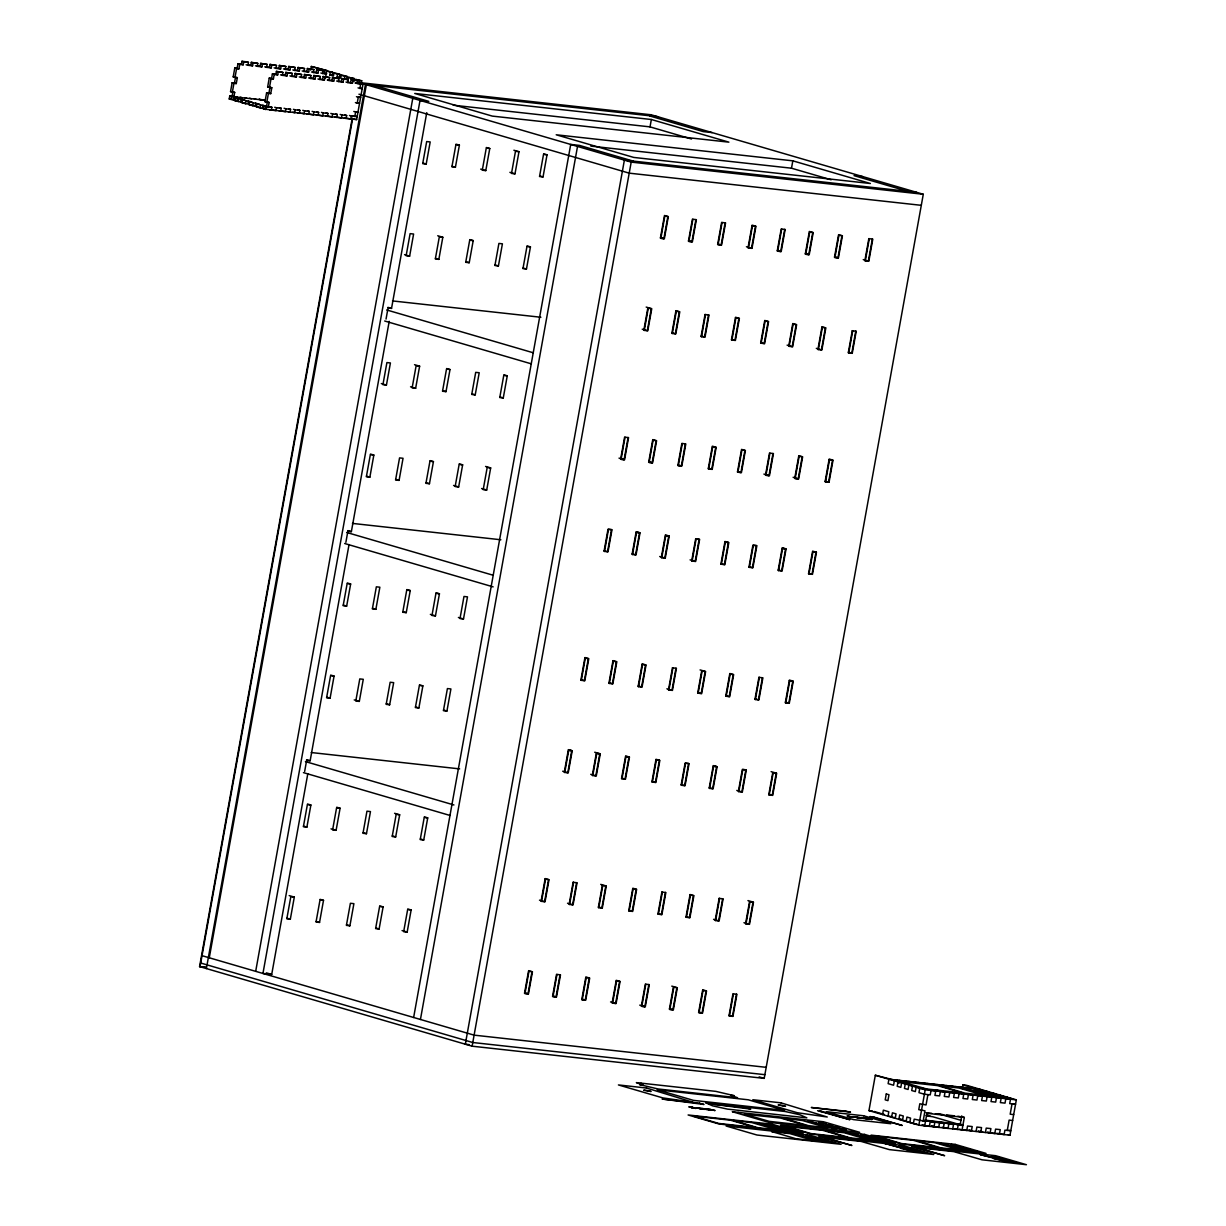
<?xml version="1.0" encoding="UTF-8"?>
<svg xmlns="http://www.w3.org/2000/svg" width="1226" height="1226" viewBox="0 0 1226 1226"><rect width="100%" height="100%" fill="white"/><g stroke="black" fill="none" stroke-linecap="round" stroke-linejoin="round"><path stroke-width="1.5" d="M237.124 68.288L237.921 63.859L239.729 64.396L238.932 68.809L234.779 68.028L233.201 76.87L237.338 77.652L236.281 83.552L232.128 82.755L230.549 91.598L232.879 91.858L232.082 96.272L237.522 97.865L237.001 100.808L229.216 98.969L229.752 96.026L234.135 96.502M231.024 99.49L231.561 96.547L229.752 96.026M233.369 99.75L234.687 92.394L232.358 92.134L233.951 83.291L232.128 82.755M237.338 77.652L235.009 77.391L236.603 68.549L234.779 68.028M234.472 83.016L235.53 77.115M235.193 97.605L244.786 99.98L242.441 99.735L241.92 102.677L244.25 102.938L234.656 100.563L235.193 97.605L237.522 97.865M241.951 61.3L243.775 61.836L243.238 64.779L241.43 64.242L241.951 61.3L246.625 61.821L248.434 62.342L247.913 65.284L252.587 65.806L253.108 62.863L251.299 62.327L250.763 65.269L252.587 65.806M238.288 101.62L238.825 98.662M240.618 101.881L241.154 98.923M246.074 100.793L248.403 101.053L247.882 103.995L245.537 103.735L246.074 100.793L242.441 99.735M258.763 107.168L249.169 104.792L249.706 101.85L252.035 102.11L248.403 101.053M261.935 66.832L260.111 66.311L260.648 63.354L262.456 63.89L261.935 66.832L257.261 66.327L257.782 63.369L251.299 62.327M252.801 105.85L253.322 102.907L249.706 101.85M255.131 106.11L255.667 103.168L253.322 102.907M255.667 103.168L259.299 104.225L256.954 103.965L256.433 106.923L266.011 109.298L267.345 101.927L265 101.666L266.594 92.824L270.747 93.62L271.804 87.72L267.651 86.939L269.245 78.096L273.398 78.878L274.195 74.464L272.387 73.928L271.59 78.357M271.283 67.859L269.459 67.338L269.996 64.396L271.804 64.917L271.283 67.859L266.609 67.353L267.13 64.411L260.648 63.354M260.05 107.98L260.586 105.022L256.954 103.965M262.395 108.24L262.916 105.283L260.586 105.022M362.988 84.242L355.341 83.062L362.988 84.242L356.628 119.596L263.682 109.037L264.218 106.095L266.548 106.34M265.49 109.558L266.027 106.616L264.218 106.095M262.916 105.283L268.356 106.877L269.153 102.463L266.824 102.202L268.417 93.36L266.594 92.824M271.804 87.72L269.475 87.46L271.069 78.617L269.245 78.096M268.938 93.084L269.996 87.184M280.631 68.901L278.808 68.365L279.344 65.422L281.152 65.943L280.631 68.901L275.957 68.38L276.478 65.438L269.996 64.396M276.417 71.369L278.225 71.905L277.704 74.847L275.881 74.311L276.417 71.369L282.899 72.411L282.378 75.353L287.053 75.874L287.574 72.932L285.765 72.395L285.229 75.338L287.053 75.874M270.057 106.739L271.865 107.26L271.344 110.202L269.521 109.681L276.003 110.723L276.54 107.781L274.731 107.244M289.98 69.928L288.156 69.392L288.692 66.449L290.501 66.97L289.98 69.928L285.306 69.407L285.827 66.465L279.344 65.422M279.405 107.765L281.214 108.286L280.677 111.244L278.869 110.708M284.08 108.271L285.888 108.808L285.351 111.75L280.432 110.876M296.401 76.901L294.577 76.38L295.114 73.422L296.922 73.958L296.401 76.901L291.727 76.395L292.248 73.437L285.765 72.395M299.313 70.955L297.504 70.418L298.041 67.476L299.849 68.012L299.313 70.955L294.638 70.434L295.175 67.491L288.692 66.449M288.754 108.792L290.562 109.329L290.026 112.271L288.217 111.735M293.428 109.313L295.236 109.834L294.7 112.777L292.891 112.256M305.749 77.928L303.925 77.407L304.462 74.464L306.27 74.985L305.749 77.928L301.075 77.422L301.596 74.48L295.114 73.422M308.661 71.982L306.852 71.46L307.389 68.503L309.197 69.039L308.661 71.982L303.987 71.476L304.523 68.518L298.041 67.476M298.102 109.819L299.91 110.355L299.374 113.298L297.566 112.761L300.676 113.114M310.653 70.112L311.312 66.465L327.25 70.694L311.312 66.465M302.776 110.34L304.584 110.861L304.048 113.819L302.24 113.282M315.082 78.97L313.274 78.433L313.81 75.491L315.618 76.012L315.082 78.97L310.408 78.449L310.944 75.506L304.462 74.464M318.009 73.008L316.201 72.487L316.737 69.53L318.545 70.066L318.009 73.008L313.335 72.503L313.871 69.545L307.389 68.503M307.435 110.846L309.259 111.382L308.722 114.324L306.914 113.803L313.396 114.846L313.933 111.888L312.109 111.367M324.43 79.996L322.622 79.46L323.158 76.518L324.967 77.039L324.43 79.996L319.756 79.475L320.293 76.533L313.81 75.491M324.905 70.434L324.384 73.376L326.193 73.912L322.683 73.529L323.22 70.587L316.737 69.53M316.783 111.873L318.607 112.409L318.07 115.351L316.262 114.83L322.744 115.872L323.281 112.93L321.457 112.394M325.396 78.341L326.729 70.97L332.69 72.288L332.154 75.23L329.825 74.97L330.346 72.028L326.729 70.97M333.779 81.023L331.97 80.487L332.507 77.544L334.315 78.081L333.779 81.023L329.104 80.502L329.641 77.56L323.158 76.518M333.978 73.085L337.61 74.142L337.073 77.1L339.418 77.345L339.939 74.403L336.322 73.345L333.978 73.085L333.441 76.027L329.825 74.97M326.131 112.915L327.955 113.436L327.419 116.393L325.61 115.857L332.093 116.899L332.629 113.957L330.805 113.42M343.127 82.05L341.318 81.529L341.839 78.571L343.663 79.108L343.127 82.05L338.453 81.544L338.989 78.587L332.507 77.544M346.667 79.475L347.203 76.518L343.571 75.46L341.226 75.2L340.705 78.157L337.073 77.1M335.48 113.941L337.303 114.462L336.767 117.42L334.959 116.884M344.337 79.215L344.858 76.273L341.226 75.2M340.154 114.447L341.977 114.983L341.441 117.926L336.506 117.052M352.475 83.077L350.667 82.556L351.188 79.598L353.011 80.134L352.475 83.077L347.801 82.571L348.49 77.33L354.452 78.648L353.931 81.59M344.828 114.968L346.651 115.505L346.115 118.447L344.307 117.911L350.789 118.953L351.31 116.01L349.502 115.489M357.149 83.598L357.685 80.655L351.188 79.598M650.745 114.662L923.285 194.275L764.212 1078.374L472.117 1046.192L199.577 966.578L352.214 118.294M352.674 118.37L200.037 966.716L205.723 967.345M361.18 83.705L361.716 80.763L355.739 79.445L359.371 80.502L358.835 83.445L360.659 83.981L359.862 88.41L362.191 88.655L360.383 88.134M353.808 111.443L355.617 111.98L354.82 116.393L353.011 115.872M357.731 102.861L359.54 103.398L357.21 103.137L358.268 97.237L356.459 96.716M206.382 968.571L365.455 84.471L657.55 116.639M209.278 957.782L366.359 84.732L375.125 85.697L428.793 101.375L420.028 100.409L262.946 973.459L271.712 974.425L307.818 773.698M255.682 971.344L412.779 98.295M304.661 771.43L306.638 760.381L310.147 760.764L349.042 544.574M345.885 542.306L347.862 531.256L351.372 531.64L389.209 321.335M386.052 319.066L388.029 308.017L391.538 308.4L426.755 112.669M294.301 897.11L290.807 896.712L286.823 918.826L290.332 919.209L294.301 897.11L289.198 895.608M310.883 805.007L307.374 804.624L303.389 826.722L306.898 827.121L310.883 805.007L307.481 804.011M334.07 676.078L330.576 675.695L326.591 697.793L330.101 698.176L334.07 676.078L330.668 675.082M350.651 583.99L347.142 583.607L343.157 605.705L346.667 606.088L350.651 583.99L347.249 582.994M373.838 455.061L370.344 454.677L366.359 476.776L369.869 477.159L373.838 455.061L370.436 454.064M386.435 385.071L390.42 362.957L386.91 362.574L382.926 384.673L386.435 385.071L381.332 383.569M409.637 256.142L413.606 234.028L410.112 233.645L406.128 255.744L409.637 256.142L404.534 254.64M426.204 164.039L430.188 141.94L426.679 141.557L422.694 163.656L426.204 164.039L422.801 163.043M323.511 900.328L320.017 899.93L316.032 922.044L319.542 922.427L323.511 900.328L320.109 899.332M340.092 808.225L336.583 807.842L332.598 829.941L336.108 830.324L340.092 808.225L336.69 807.229M359.31 701.395L363.279 679.296L359.785 678.913L355.801 701.011L359.31 701.395L354.207 699.908M375.876 609.307L379.861 587.208L376.351 586.825L372.367 608.924L375.876 609.307L372.474 608.311M399.078 480.377L403.048 458.279L399.553 457.896L395.569 479.994L399.078 480.377L395.676 479.381M419.629 366.176L416.12 365.792L412.135 387.891L415.645 388.29L419.629 366.176L414.526 364.689M442.816 237.246L439.322 236.863L435.337 258.962L438.847 259.36L442.816 237.246L437.713 235.76M459.398 145.158L455.888 144.775L451.904 166.874L455.413 167.257L459.398 145.158L455.995 144.162M349.916 925.768L353.9 903.669L350.391 903.286L346.406 925.385L349.916 925.768L346.514 924.772M366.482 833.68L370.467 811.581L366.957 811.183L362.988 833.297L366.482 833.68L363.08 832.684M389.684 704.751L393.669 682.637L390.159 682.254L386.175 704.368L389.684 704.751L386.282 703.755M410.235 590.549L406.725 590.166L402.756 612.264L406.25 612.648L410.235 590.549L406.833 589.553M433.437 461.62L429.928 461.237L425.943 483.335L429.452 483.718L433.437 461.62L430.035 460.624M450.003 369.532L446.494 369.133L442.525 391.247L446.019 391.63L450.003 369.532L446.601 368.536M473.205 240.602L469.696 240.204L465.711 262.318L469.221 262.701L473.205 240.602L469.803 239.606M489.772 148.499L486.262 148.116L482.293 170.215L485.787 170.598L489.772 148.499L486.37 147.503M383.11 906.888L379.6 906.504L375.616 928.603L379.125 928.986L383.11 906.888L379.708 905.891M399.676 814.784L396.167 814.401L392.197 836.515L395.691 836.898L399.676 814.784L394.573 813.298M422.878 685.855L419.369 685.472L415.384 707.571L418.894 707.969L422.878 685.855L419.476 684.874M439.444 593.767L435.935 593.384L431.966 615.483L435.46 615.866L439.444 593.767L436.042 592.771M462.646 464.838L459.137 464.455L455.152 486.553L458.662 486.937L462.646 464.838L459.244 463.842M475.228 394.849L479.213 372.75L475.703 372.352L471.734 394.465L475.228 394.849L471.826 393.853M498.43 265.919L502.415 243.821L498.905 243.422L494.921 265.536L498.43 265.919L495.028 264.923M518.981 151.718L515.472 151.334L511.503 173.433L514.997 173.816L518.981 151.718L513.878 150.231M411.139 909.968L407.645 909.585L403.66 931.683L407.17 932.082L411.139 909.968L407.737 908.987M427.721 817.88L424.211 817.497L420.227 839.595L423.736 839.979L427.721 817.88L424.319 816.884M446.938 711.049L450.907 688.951L447.413 688.568L443.429 710.666L446.938 711.049L443.536 710.053M463.505 618.961L467.489 596.863L463.98 596.464L459.995 618.578L463.505 618.961L458.401 617.475M490.676 467.918L487.182 467.535L483.197 489.649L486.707 490.032L490.676 467.918L485.573 466.432M507.257 375.83L503.748 375.447L499.764 397.546L503.273 397.929L507.257 375.83L503.855 374.834M530.444 246.901L526.95 246.518L522.966 268.617L526.475 269L530.444 246.901L527.042 245.905M547.026 154.813L543.516 154.43L539.532 176.529L543.041 176.912L547.026 154.813L543.624 153.817M413.637 1017.488L570.718 144.438L579.484 145.404L633.152 161.081M420.441 1019.465L577.523 146.43M472.117 1046.192L631.191 162.108L360.352 82.985M691.495 138.998L650.025 126.876L651.343 119.504L414.74 93.452L492.285 116.102L728.888 142.155L651.343 119.504M528.942 971.39L524.973 993.504L528.467 993.888L532.452 971.789L528.483 971.268L524.513 993.367L528.023 993.75L531.992 971.651L528.59 970.655M541.54 901.401L545.509 879.303M564.742 772.472L568.711 750.373L572.22 750.756L568.236 772.855L564.282 772.349L568.251 750.235L571.76 750.619L567.791 772.732L562.688 771.231M581.308 680.384L585.277 658.285M604.51 551.455L608.479 529.341L611.989 529.739L608.004 551.838L604.05 551.317L608.019 529.218L611.529 529.601L607.56 551.7L604.157 550.704M625.045 437.253L621.076 459.352L624.586 459.75L628.555 437.636L624.601 437.13L620.617 459.229L624.126 459.612L628.095 437.513M644.278 330.422L648.247 308.324M664.814 216.236L660.845 238.334L664.354 238.718L668.323 216.619L664.369 216.098L660.385 238.196L663.894 238.595L667.864 216.481L664.477 215.485M556.987 974.486L553.003 996.585L556.512 996.968L560.497 974.869L556.527 974.348L552.558 996.447L556.052 996.845L560.037 974.731M569.584 904.497L573.553 882.398M592.771 775.568L596.755 753.454L600.265 753.852L596.28 775.951L592.327 775.43L596.296 753.331L599.805 753.714L595.821 775.813L590.733 774.326M609.353 683.464L613.322 661.366M632.539 554.535L636.524 532.436L640.033 532.82L636.049 554.918L632.095 554.413L636.064 532.299L639.574 532.697L635.589 554.796L632.202 553.8M653.09 440.349L649.121 462.447L652.615 462.83L656.6 440.732L652.646 440.211L648.661 462.309L652.171 462.692L656.14 440.594L652.738 439.598M672.308 333.518L676.292 311.419M692.859 219.316L688.889 241.415L692.384 241.813L696.368 219.699L692.414 219.193L688.43 241.292L691.939 241.675L695.908 219.577M576.603 882.643L572.634 904.742L567.531 903.255M586.197 977.704L582.212 999.803L585.721 1000.186L589.706 978.087L585.737 977.566L581.768 999.665L585.262 1000.064L589.246 977.95L585.844 976.969M598.794 907.715L602.763 885.601M621.98 778.786L625.965 756.672L629.474 757.07L625.49 779.169L621.536 778.648L625.505 756.549L629.015 756.932L625.03 779.031L621.643 778.035M638.562 686.683L642.531 664.584M661.749 557.753L665.733 535.655L669.243 536.038L665.258 558.136L661.304 557.631L665.274 535.517L668.783 535.915L664.798 558.014L659.711 556.512M682.3 443.567L678.33 465.665L681.825 466.049L685.809 443.95L681.855 443.429L677.871 465.528L681.38 465.911L685.349 443.812M701.517 336.736L705.502 314.638M722.068 222.534L718.099 244.633L721.593 245.031L725.577 222.917L721.624 222.412L717.639 244.51L721.149 244.894L725.118 222.795M708.551 314.883L704.582 336.981L701.18 335.985M616.571 981.045L612.602 1003.144L616.096 1003.542L620.08 981.428L616.126 980.907L612.142 1003.021L615.651 1003.404L619.62 981.306L616.218 980.31M629.168 911.056L633.137 888.957M652.37 782.127L656.339 760.028L659.849 760.411L655.864 782.51L651.91 781.989L655.895 759.89L659.389 760.273L655.42 782.387L652.017 781.391M668.936 690.039L672.905 667.925M692.138 561.11L696.107 538.996L699.617 539.379L695.632 561.493L691.679 560.972L695.663 538.873L699.157 539.256L695.188 561.355L690.085 559.868M712.674 446.908L708.705 469.006L712.214 469.389L716.183 447.291L712.229 446.77L708.245 468.884L711.754 469.267L715.739 447.153L712.337 446.172M731.907 340.077L735.876 317.978M752.442 225.891L748.473 247.989L751.982 248.372L755.952 226.274L751.998 225.753L748.013 247.851L751.523 248.234L755.507 226.136L752.105 225.14M675.97 668.185L671.986 690.284L666.883 688.797M831.167 179.793L791.506 168.207L792.824 160.836L556.221 134.783L633.765 157.434L870.368 183.502L792.824 160.836M645.78 984.263L641.811 1006.362L645.305 1006.761L649.29 984.647L645.336 984.126L641.351 1006.24L644.861 1006.623L648.83 984.524M658.377 914.274L662.346 892.176M681.579 785.345L685.549 763.246L689.058 763.629L685.073 785.728L681.12 785.207L685.104 763.108L688.598 763.491L684.629 785.59L681.227 784.609M698.146 693.257L702.115 671.143M721.348 564.312L725.317 542.214L728.826 542.597L724.842 564.711L720.888 564.19L724.872 542.091L728.367 542.474L724.397 564.573L720.995 563.577M741.883 450.126L737.914 472.225L741.423 472.608L745.393 450.509L741.439 449.988L737.454 472.087L740.964 472.485L744.948 450.371L741.546 449.39M761.116 343.295L765.085 321.197M781.652 229.093L777.682 251.207L781.192 251.591L785.161 229.492L781.207 228.971L777.223 251.069L780.732 251.453L784.717 229.354M665.411 892.421L661.427 914.535L658.025 913.539M673.825 987.359L669.84 1009.458L673.35 1009.841L677.334 987.742L673.365 987.221L669.396 1009.32L672.905 1009.703L676.875 987.604L671.771 986.118M686.422 917.37L690.391 895.256M709.609 788.425L713.593 766.327L717.103 766.71L713.118 788.824L709.164 788.303L713.134 766.204L716.643 766.587L712.674 788.686L709.272 787.69M726.19 696.337L730.16 674.239M749.377 567.408L753.362 545.309L756.871 545.693L752.887 567.791L748.933 567.27L752.902 545.172L756.411 545.555L752.442 567.669L749.04 566.673M769.928 453.206L765.959 475.32L769.453 475.703L773.437 453.605L769.484 453.084L765.499 475.182L769.009 475.565L772.978 453.467M789.146 346.391L793.13 324.277M809.696 232.189L805.727 254.288L809.221 254.671L813.206 232.572L809.252 232.051L805.267 254.165L808.777 254.548L812.746 232.45L809.344 231.453M703.034 990.577L699.05 1012.676L702.559 1013.059L706.544 990.96L702.575 990.439L698.605 1012.538L702.115 1012.921L706.084 990.823L702.682 989.826M715.632 920.573L719.601 898.474M738.818 791.644L742.803 769.545L746.312 769.928L742.328 792.042L738.374 791.521L742.343 769.407L745.852 769.805L741.883 791.904L736.78 790.418M755.4 699.556L759.369 677.457M778.587 570.626L782.571 548.528L786.081 548.911L782.096 571.01L778.142 570.488L782.111 548.39L785.621 548.773L781.652 570.872L778.249 569.891M799.137 456.424L795.168 478.538L798.662 478.922L802.647 456.823L798.693 456.302L794.709 478.401L798.218 478.784L802.187 456.685L798.785 455.689M818.355 349.594L822.34 327.495M838.906 235.407L834.937 257.506L838.431 257.889L842.415 235.79L838.461 235.269L834.477 257.368L837.986 257.766L841.955 235.653L838.553 234.672M722.65 898.735L718.681 920.833L713.578 919.347M762.419 677.702L758.45 699.816L755.047 698.82M733.409 993.918L729.439 1016.017L732.933 1016.4L736.918 994.301L732.964 993.78L728.98 1015.879L732.489 1016.277L736.458 994.163M746.006 923.929L749.975 901.83M769.208 795L773.177 772.886L776.686 773.284L772.702 795.383L768.748 794.862L772.732 772.763L776.227 773.146L772.257 795.245L768.855 794.249M785.774 702.896L789.743 680.798M808.976 573.967L812.945 551.869L816.455 552.252L812.47 574.35L808.516 573.845L812.501 551.731L815.995 552.129L812.026 574.228L808.624 573.232M829.512 459.781L825.542 481.879L829.052 482.262L833.021 460.164L829.067 459.643L825.083 481.741L828.592 482.125L832.577 460.026L829.174 459.03M848.744 352.95L852.714 330.851M869.28 238.748L865.311 260.847L868.82 261.245L872.789 239.131L868.836 238.626L864.851 260.724L868.36 261.107L872.345 239.009M855.763 331.097L851.794 353.195L848.392 352.214M962.272 1088.627L962.946 1084.903L966.456 1085.286L1016.339 1099.86L1009.979 1135.215L918.841 1125.177L868.958 1110.618L875.318 1075.248L892.421 1079.6M882.567 1114.587L883.348 1110.158L888.804 1111.752L888.007 1116.181L891.501 1116.564M898.903 1083.324L899.44 1080.382L902.152 1081.179L894.765 1079.861M895.256 1118.296L896.053 1113.867L892.421 1112.81L891.624 1117.238L895.133 1117.622M918.841 1125.177L925.201 1089.822L875.318 1075.248M923.132 1121.146L924.986 1110.833L918.764 1109.653L919.822 1103.768L926.059 1104.948L927.913 1094.634M934.825 1122.434L934.028 1126.863L931.3 1126.066L938.702 1127.368L939.499 1122.955L932.097 1121.637L934.825 1122.434L930.151 1121.928L929.354 1126.342L921.952 1125.039L924.68 1125.82L925.477 1121.407L914.198 1119.169L913.401 1123.598L916.895 1123.981M943.376 1127.889L944.173 1123.46L941.445 1122.664L950.794 1123.706M946.12 1123.185L948.847 1123.981L948.05 1128.395L942.212 1127.261M952.725 1128.916L953.522 1124.503L948.847 1123.981M955.468 1124.211L958.196 1125.008L957.399 1129.437L954.671 1128.64M952.357 1123.874L960.142 1124.732L961.736 1115.89M964.326 1117.422L926.933 1113.3L925.599 1120.671L962.992 1124.794L964.326 1117.422L957.858 1116.212M976.095 1131.491L976.877 1127.062L981.551 1127.583L980.754 1132.012L978.042 1131.215L982.716 1131.721M985.428 1132.517L986.225 1128.104L990.899 1128.61L990.102 1133.039L987.39 1132.242L994.776 1133.544L995.573 1129.131L1000.247 1129.636L999.451 1134.065L996.738 1133.268M1007.266 1130.418L1009.121 1120.104L1012.63 1120.487M1012.032 1103.89L1010.178 1114.204L1013.687 1114.587M770.204 1127.046L785.789 1130.74L770.326 1127.154M822.907 1124.794L807.352 1121.116L822.922 1124.732M849.342 1133.36L864.928 1137.008M864.912 1137.054L849.465 1133.452M916.404 1151.996L900.849 1148.318L901.984 1148.287M988.708 1093.163L982.838 1092.167L988.754 1093.224M939.913 1143.322L955.498 1147.015L940.02 1143.429M980.294 1154.631L995.88 1158.279M995.864 1158.325L994.746 1158.294M1010.454 1161.712L1019.266 1163.213L1010.393 1161.65M781.698 1127.828L775.843 1126.786L781.713 1127.767M832.056 1125.744L826.247 1124.702L832.102 1125.683M813.834 1137.743L819.719 1138.801L813.849 1137.82M818.815 1139.276L826.171 1140.609M826.155 1140.67L818.799 1139.352M874.061 1138.019L868.238 1136.962L874.107 1137.943M918.734 1150.892L911.454 1149.574L918.795 1150.8M964.632 1147.996L958.809 1146.938L964.663 1147.919M971.069 1149.804L963.774 1148.394L971.13 1149.727M1005.044 1159.275L999.19 1158.233L1005.059 1159.214M771.384 1125.315L775.751 1126.112M775.69 1126.188L771.399 1125.407M902.014 1146.555L906.366 1147.337M906.32 1147.413L902.029 1146.647M998.945 1157.635L994.761 1156.762L999.098 1157.559M983.313 1095.109L958.839 1087.983L940.557 1085.991L965.107 1093.148L983.405 1095.155M768.288 1124.334L771.154 1124.855L768.334 1124.426M818.692 1122.25L821.558 1122.755L818.738 1122.326M860.683 1134.51L863.548 1135.031L860.698 1134.586M898.919 1145.574L901.784 1146.095M901.646 1146.157L898.903 1145.636M951.253 1144.486L954.119 1145.007M954.104 1145.069L951.299 1144.578M991.635 1155.781L994.501 1156.302M994.455 1156.363L991.696 1155.873M693.839 1116.135L730.42 1120.181L755.323 1127.399M733.562 1120.503L751.89 1122.587L776.349 1129.728M783.966 1118.418L802.279 1120.487L826.753 1127.629M755.247 1127.46L718.804 1123.445L693.824 1116.212M805.651 1125.376L769.208 1121.346L744.412 1114.189L780.717 1118.066L805.727 1125.315M776.319 1129.774L757.883 1127.69L733.577 1120.595M826.707 1127.69L808.394 1125.621L783.95 1118.495M825.956 1130.678L844.285 1132.763L868.759 1139.904L850.4 1137.881L825.987 1130.77M824.47 1137.376L861.05 1141.406L889.294 1149.605L933.691 1154.494L902.857 1145.482L818.738 1136.211L851.917 1145.482L824.454 1137.437M847.641 1137.651L811.091 1133.59L786.356 1126.433L822.723 1130.341L847.718 1137.575M690.376 1107.093L691.633 1107.262M689.104 1106.817L693.18 1107.476L691.433 1107.369M698.544 1108.059L701.073 1108.442M706.482 1108.932L708.705 1109.239L707.141 1109.147M855.579 1117.024L861.878 1117.959M863.518 1117.897L866.583 1118.909L861.633 1117.683L863.38 1117.974M701.241 1108.365L704.26 1108.84M701.916 1108.58L703.448 1108.656M709.18 1109.239L715.095 1110.557L711.478 1109.729M709.854 1109.453L711.049 1109.622M858.951 1117.53L860.146 1117.698M866.215 1118.204L872.13 1119.507L868.514 1118.694M866.889 1118.403L868.422 1118.495M699.142 1108.273L704.383 1109.377L702.146 1108.718M856.177 1117.223L857.296 1117.376M691.893 1107.814L696.031 1108.411L692 1107.43M692.016 1107.66L694.468 1108.059M694.33 1108.151L689.043 1106.971M978.425 1092.274L979.574 1092.289L964.004 1088.581L992.83 1096.151L977.26 1092.504L978.394 1092.473M809.39 1137.881L810.539 1137.897L794.969 1134.188L823.795 1141.758L808.24 1138.065L809.359 1138.096M902.014 1148.088C853.357 1134.617 913.018 1151.505 916.42 1151.934M994.7 1158.509L993.581 1158.478L1009.151 1162.187L980.31 1154.647M243.775 61.836L248.434 62.342M253.108 62.863L257.782 63.369M262.456 63.89L267.13 64.411M271.804 64.917L276.478 65.438M281.152 65.943L285.827 66.465M290.501 66.97L295.175 67.491M299.849 68.012L304.523 68.518M309.197 69.039L313.871 69.545M318.545 70.066L323.22 70.587M330.346 72.028L332.69 72.288M337.61 74.142L339.939 74.403M237.921 63.859L241.43 64.242M247.652 64.932L250.763 65.269M257 65.959L260.111 66.311M266.349 66.986L269.459 67.338M275.697 68.028L278.808 68.365M285.045 69.054L288.156 69.392M294.393 70.081L297.504 70.418M303.741 71.108L306.852 71.46M313.09 72.135L316.201 72.487M324.384 73.376L326.714 73.637M239.729 64.396L243.238 64.779M344.858 76.273L347.203 76.518M354.452 78.648L348.49 77.33M341.839 78.571L348.337 79.613L343.663 79.108M359.371 80.502L361.716 80.763M278.225 71.905L282.899 72.411M287.574 72.932L292.248 73.437M296.922 73.958L301.596 74.48M306.27 74.985L310.944 75.506M315.618 76.012L320.293 76.533M324.967 77.039L329.641 77.56M334.315 78.081L338.989 78.587M353.011 80.134L357.685 80.655M236.603 68.549L238.932 68.809M360.551 82.694L651.205 114.784M272.387 73.928L275.881 74.311M282.118 75.001L285.229 75.338M291.466 76.027L294.577 76.38M300.814 77.054L303.925 77.407M310.163 78.096L313.274 78.433M319.511 79.123L322.622 79.46M331.97 80.487L327.296 79.981L329.104 80.502M338.207 81.177L341.318 81.529M347.54 82.203L350.667 82.556M274.195 74.464L277.704 74.847M658.454 116.914L649.688 115.949L703.356 131.626L712.122 132.592M271.069 78.617L273.398 78.878M453.176 105.191L650.025 126.876M233.951 83.291L236.281 83.552M358.268 97.237L360.613 97.498L358.789 96.977M268.417 93.36L270.747 93.62M231.561 96.547L265.444 100.287L258.962 99.245L260.77 99.766M355.617 111.98L357.961 112.24L356.138 111.704M229.216 98.969L235.055 99.612M234.656 100.563L237.001 100.808M249.169 104.792L251.514 105.053M266.027 106.616L271.865 107.26M276.54 107.781L281.214 108.286M285.888 108.808L290.562 109.329M295.236 109.834L299.91 110.355M304.584 110.861L309.259 111.382M313.933 111.888L318.607 112.409M323.281 112.93L327.955 113.436M332.629 113.957L337.303 114.462M341.977 114.983L346.651 115.505M351.31 116.01L357.164 116.654L355.341 116.133M263.682 109.037L266.011 109.298M352.475 118.815L356.628 119.596M590.871 146.109L791.506 168.207M862.813 176.605L854.047 175.64L907.715 191.317M916.481 192.283L624.386 160.116L465.313 1044.215L469.098 1044.629M631.191 162.108L923.285 194.275M921.293 205.324L629.199 173.157L358.957 94.203M392.504 300.922L540.896 317.258M352.46 523.41L500.867 539.762M311.235 752.534L459.643 768.886M199.577 966.578L205.263 967.207M980.064 1089.255L888.927 1079.217L888.13 1083.646L893.57 1085.225L894.367 1080.811L901.493 1082.252L897.999 1081.868L897.202 1086.297L900.819 1087.355L901.616 1082.926L908.757 1084.382L905.248 1083.999L904.451 1088.412L908.083 1089.47L908.88 1085.056L916.006 1086.497L912.496 1086.113L911.715 1090.527L915.332 1091.584L916.128 1087.171L923.27 1088.611M985.505 1090.849L981.995 1090.466L989.121 1091.906M766.204 1067.325L474.094 1035.142L202.014 955.667M992.753 1092.964L989.244 1092.581L996.386 1094.021M1000.002 1095.094L996.508 1094.695L1003.634 1096.151M1007.266 1097.209L1003.757 1096.826L1010.898 1098.266M925.201 1089.822L1016.339 1099.86M764.871 1074.681L472.776 1042.514L200.696 963.023M926.074 1112.718L931.683 1113.331M935.423 1113.744L942.901 1114.572M946.641 1114.986L954.119 1115.798M926.151 1115.369L929.952 1115.798M926.473 1115.905L932.756 1116.733L960.142 1124.732M868.958 1110.618L872.468 1111.001M924.756 1120.074L962.992 1124.794M924.312 1120.779L927.423 1121.131M939.499 1122.955L944.173 1123.46M958.196 1125.008L962.87 1125.529L962.073 1129.943L959.345 1129.146M817.573 1110.695L849.833 1119.706L820.409 1111.017M869.97 1116.472L902.229 1125.468L872.958 1116.794M819.382 1111.231L821.727 1111.492M871.778 1116.993L874.107 1117.254M906.014 1120.794L902.52 1120.411L903.301 1115.997L899.685 1114.94L898.888 1119.353L902.397 1119.736L898.765 1118.679M909.646 1121.867L906.137 1121.468L906.933 1117.055L910.566 1118.112L909.769 1122.541L913.278 1122.924M852.99 1117.208L847.059 1115.859L853.327 1117.438L852.239 1116.993M864.192 1118.633L860.575 1117.805M971.804 1130.525L968.693 1130.173L971.421 1130.97L972.203 1126.556L967.544 1126.035L966.747 1130.464L964.019 1129.667M998.286 1133.437L1004.125 1134.571L1004.922 1130.157L1010.76 1130.801L1008.952 1130.265M707.157 1109.683L703.54 1108.856M926.764 1089.01L900.865 1081.639L937.369 1085.577L962.364 1092.841L919.761 1088.228L918.964 1092.657L924.404 1094.236L930.243 1094.879L931.04 1090.466L928.327 1089.669L935.714 1090.971L934.917 1095.4L939.591 1095.906L940.388 1091.492L937.675 1090.696L945.062 1092.014L944.265 1096.427L948.939 1096.948L949.736 1092.519L947.008 1091.722L954.41 1093.04L953.613 1097.454L958.288 1097.975L959.084 1093.546L956.357 1092.764L963.759 1094.067L962.962 1098.481L967.636 1099.002L968.433 1094.588L965.705 1093.791L973.107 1095.094L972.31 1099.523L976.984 1100.028L977.781 1095.615L975.053 1094.818L982.455 1096.121L981.658 1100.55L986.332 1101.055L987.129 1096.642L984.401 1095.845L991.803 1097.163L991.006 1101.576L995.681 1102.097L996.477 1097.668L993.75 1096.872L1001.152 1098.189L1000.355 1102.603L1005.029 1103.124L1005.826 1098.695L1003.098 1097.898L1010.5 1099.216L1009.703 1103.63L1015.542 1104.274L1013.718 1103.752M935.637 1089.868L942.135 1091.554M708.138 1109.285L712.321 1110.25L710.115 1109.607M857.802 1117.33L861.418 1118.327L859.211 1117.698M865.28 1118.265L869.357 1119.2L867.15 1118.572M320.875 72.993L322.683 73.529M311.527 71.966L313.335 72.503M345.993 82.035L347.801 82.571M302.178 70.939L303.987 71.476M336.644 81.008L338.453 81.544M358.053 87.874L359.862 88.41M292.83 69.913L294.638 70.434M283.482 68.886L285.306 69.407M317.948 78.954L319.756 79.475M274.134 67.844L275.957 68.38M308.6 77.912L310.408 78.449M264.785 66.817L266.609 67.353M299.251 76.886L301.075 77.422M255.437 65.79L257.261 66.327M289.903 75.859L291.727 76.395M246.104 64.763L247.913 65.284M280.555 74.832L282.378 75.353M355.402 102.601L357.21 103.137M863.257 259.621L868.36 261.107M233.201 76.87L235.009 77.391M267.651 86.939L269.475 87.46M834.584 256.77L837.986 257.766M539.639 175.916L543.041 176.912M805.375 253.552L808.777 254.548M509.893 172.33L514.997 173.816M777.33 250.456L780.732 251.453M232.879 91.858L234.687 92.394M267.345 101.927L269.153 102.463M230.549 91.598L232.358 92.134M254.288 98.724L256.096 99.26M265 101.666L266.824 102.202M249.614 98.203L251.422 98.739M244.939 97.697L246.748 98.218M240.265 97.176L242.074 97.712M235.591 96.67L237.4 97.191M480.684 169.111L485.787 170.598M746.419 246.748L751.523 248.234M241.92 102.677L245.537 103.735M452.011 166.261L455.413 167.257M717.746 243.897L721.149 244.894M688.537 240.679L691.939 241.675M660.492 237.599L663.894 238.595M821.987 326.76L825.389 327.756L821.42 349.854L816.317 348.368M792.778 323.541L796.18 324.538L792.211 346.636L787.107 345.15M764.733 320.446L768.135 321.442L764.166 343.556L760.764 342.56M735.523 317.243L738.926 318.224L734.956 340.338L731.554 339.341M675.94 310.668L679.342 311.665L675.357 333.763L671.971 332.782M523.073 268.004L526.475 269M646.194 307.082L651.297 308.584L647.328 330.683L642.225 329.196M465.819 261.705L469.221 262.701M435.445 258.364L438.847 259.36M387.968 307.358L391.538 308.4M386.68 309.948L533.325 352.797M384.688 320.997L531.348 363.846M825.19 481.144L828.592 482.125M793.115 477.297L798.218 478.784M499.871 396.948L503.273 397.929M763.905 474.079L769.009 475.565M737.562 471.489L740.964 472.485M442.617 390.634L446.019 391.63M708.352 468.271L711.754 469.267M410.541 386.788L415.645 388.29M677.978 464.93L681.38 465.911M648.769 461.712L652.171 462.692M619.023 458.126L624.126 459.612M812.593 551.133L815.995 552.129M782.219 547.777L785.621 548.773M724.964 541.478L728.367 542.474M665.381 534.919L668.783 535.915M636.171 531.701L639.574 532.697M481.603 488.53L486.707 490.032M453.559 485.45L458.662 486.937M426.05 482.722L429.452 483.718M366.467 476.163L369.869 477.159M347.801 530.597L351.372 531.64M346.651 532.452L493.296 575.285M344.659 543.501L493.143 586.871M789.406 680.062L792.808 681.058L788.824 703.157L785.422 702.161M729.807 673.503L733.209 674.484L729.24 696.598L725.838 695.602M700.077 669.917L705.18 671.404L701.195 693.502L697.793 692.506M642.179 663.848L645.581 664.844L641.612 686.943L638.21 685.947M612.969 660.63L616.371 661.626L612.402 683.725L609 682.729M584.94 657.534L588.327 658.531L584.358 680.629L580.955 679.648M430.357 614.379L435.46 615.866M402.848 611.667L406.25 612.648M343.265 605.092L346.667 606.088M771.123 771.66L776.227 773.146M713.241 765.591L716.643 766.587M655.987 759.277L659.389 760.273M625.612 755.936L629.015 756.932M594.702 752.228L599.805 753.714M568.358 749.638L571.76 750.619M415.491 706.973L418.894 707.969M326.698 697.196L330.101 698.176M306.577 759.722L310.147 760.764M305.412 761.576L453.911 804.961M747.937 900.589L753.04 902.075L749.055 924.174L743.952 922.688M303.435 772.625L450.08 815.474M690.039 894.52L693.441 895.516L689.472 917.615L686.07 916.619M632.8 888.222L636.187 889.202L632.218 911.316L628.815 910.32M600.709 884.375L605.813 885.862L601.843 907.96L598.441 906.964M420.334 838.982L423.736 839.979M545.172 878.567L548.558 879.563L544.589 901.662L539.486 900.175M392.289 835.902L395.691 836.898M331.005 828.837L336.108 830.324M303.496 826.125L306.898 827.121M729.087 1015.281L732.489 1016.277M962.946 1084.903L976.555 1088.872M974.21 1088.611L976.938 1089.408L969.536 1088.106M964.862 1087.585L967.59 1088.381L960.188 1087.079M955.514 1086.558L958.242 1087.355L950.84 1086.037M698.713 1011.925L702.115 1012.921M946.181 1085.531L948.893 1086.328L941.507 1085.01M936.833 1084.504L939.545 1085.286L932.158 1083.983M927.484 1083.462L930.197 1084.259L922.81 1082.956M958.732 1092.581L960.219 1093.01M402.067 930.58L407.17 932.082M669.503 1008.722L672.905 1009.703M918.136 1082.435L920.849 1083.232L913.462 1081.93M908.788 1081.409L911.5 1082.206L904.114 1080.888M375.723 927.99L379.125 928.986M639.757 1005.136L644.861 1006.623M610.548 1001.918L615.651 1003.404M316.139 921.431L319.542 922.427M581.875 999.067L585.262 1000.064M286.93 918.213L290.332 919.209M552.665 995.849L556.052 996.845M524.621 992.753L528.023 993.75M938.151 1113.652L960.939 1120.303M1008.155 1134.694L1009.979 1135.215M926.58 1114.924L929.308 1115.721M759.109 1076.888L764.212 1078.374M874.169 1111.492L884.36 1114.48M855.442 1117.101L853.694 1116.809L858.644 1118.035L856.346 1117.361M850.308 1116.779L848.729 1116.61M266.333 972.862L271.712 974.425M706.345 1109.024L704.598 1108.733L709.548 1109.944L707.249 1109.269M698.406 1108.135L696.659 1107.86L701.609 1109.07L699.28 1108.381M545.064 879.165L541.08 901.279L545.049 901.784L549.018 879.686L545.064 879.165M584.833 658.147L580.848 680.246L584.817 680.767L588.786 658.668L584.833 658.147M647.788 308.186L643.819 330.3L647.772 330.805L651.757 308.707L647.788 308.186M573.109 882.26L569.125 904.359L573.078 904.88L577.063 882.781L573.109 882.26M612.877 661.228L608.893 683.342L612.847 683.863L616.831 661.749L612.877 661.228M675.832 311.281L671.863 333.38L675.817 333.901L679.802 311.802L675.832 311.281M602.318 885.478L598.334 907.577L602.288 908.098L606.272 886L602.318 885.478M642.087 664.446L638.102 686.56L642.056 687.066L646.041 664.967L642.087 664.446M705.042 314.5L701.073 336.598L705.027 337.119L709.011 315.021L705.042 314.5M632.693 888.819L628.708 910.918L632.677 911.439L636.646 889.34L632.693 888.819M672.461 667.802L668.476 689.901L672.446 690.422L676.415 668.323L672.461 667.802M735.431 317.841L731.447 339.939L735.401 340.46L739.385 318.362L735.431 317.841M661.902 892.038L657.918 914.136L661.887 914.657L665.856 892.559L661.902 892.038M701.67 671.02L697.686 693.119L701.655 693.64L705.624 671.526L701.67 671.02M764.641 321.059L760.656 343.157L764.61 343.678L768.595 321.58L764.641 321.059M689.947 895.133L685.962 917.232L689.916 917.753L693.901 895.639L689.947 895.133M729.715 674.101L725.731 696.199L729.685 696.72L733.669 674.622L729.715 674.101M792.67 324.154L788.701 346.253L792.655 346.774L796.639 324.675L792.67 324.154M719.156 898.352L715.172 920.45L719.126 920.971L723.11 898.857L719.156 898.352M758.925 677.319L754.94 699.418L758.894 699.939L762.879 677.84L758.925 677.319M821.88 327.373L817.911 349.471L821.864 349.992L825.849 327.878L821.88 327.373M749.53 901.692L745.546 923.791L749.515 924.312L753.484 902.213L749.53 901.692M789.299 680.66L785.314 702.774L789.283 703.295L793.253 681.181L789.299 680.66M852.269 330.714L848.285 352.812L852.239 353.333L856.223 331.235L852.269 330.714M886.275 1093.96L885.218 1099.845L887.93 1100.641L888.988 1094.757L886.275 1093.96M756.963 1123.154L772.533 1126.863L757.101 1123.123M820.623 1124.932L836.193 1128.64L820.684 1124.916M862.629 1137.207L878.199 1140.916L862.69 1137.192M987.85 1093.669L995.221 1095.033L987.926 1093.653M994.117 1095.569L1002.96 1097.209L994.194 1095.554M953.2 1147.184L968.755 1150.877L953.2 1147.184M787.077 1130.157L795.919 1131.767L787.123 1130.127M837.481 1128.058L846.308 1129.682L837.603 1128.027M825.083 1141.176L833.925 1142.801L825.129 1141.161M879.486 1140.333L888.314 1141.942L879.532 1140.303M917.707 1151.383L926.549 1153.007L917.83 1151.352M970.042 1150.294L978.884 1151.919L970.164 1150.264M780.855 1128.226L788.149 1129.636L780.855 1128.226M831.259 1126.142L838.569 1127.476L831.259 1126.142M873.264 1138.402L880.575 1139.751L873.402 1138.387M906.489 1147.934L912.328 1149.068L906.535 1147.919M1004.201 1159.673L1011.511 1161.022L1004.201 1159.673M978.44 1090.742L982.808 1091.554L978.578 1090.726M821.818 1123.215L826.14 1124.012L821.864 1123.215M809.421 1136.349L813.742 1137.146L809.421 1136.349M863.824 1135.491L868.146 1136.287L863.824 1135.491M954.38 1145.467L958.701 1146.264L954.426 1145.467M975.36 1089.761L978.195 1090.343L975.482 1089.761M806.325 1135.368L809.16 1135.889L806.356 1135.368M771.598 1131.537L795.996 1138.739L814.355 1140.747L789.881 1133.621L771.706 1131.537M876.835 1136.287L901.662 1143.567L938.242 1147.613L913.385 1140.333L876.835 1136.287M916.558 1140.655L940.955 1147.858L959.314 1149.865L934.84 1142.724L916.665 1140.655M917.232 1147.582L944.633 1155.689L911.454 1146.433L995.589 1155.689L1026.423 1164.7L982.026 1159.811L953.782 1151.628L917.278 1147.582M641.045 1083.14L636.371 1082.619L643.098 1085.01L639.604 1084.627L658.132 1088.979L737.592 1097.73L730.849 1095.339L734.359 1095.722L715.815 1091.37L641.045 1083.14M646.454 1088.014L618.41 1084.933L662.852 1097.914L692.828 1102.205L646.454 1088.014M780.885 1102.818L752.841 1099.737L797.283 1112.718L827.259 1117.009L780.885 1102.818M663.021 1090.404L657.182 1089.761L693.456 1100.366L784.594 1110.404L748.32 1099.799L663.021 1090.404M845.863 1111.2L811.321 1107.492L850.522 1112.135L845.863 1111.2M648.37 1090.711L643.696 1090.19L651.098 1091.492L648.37 1090.711M782.801 1105.515L778.127 1104.994L785.529 1106.312L782.801 1105.515M863.625 1115.767L826.247 1111.66L853.449 1119.599L890.842 1123.721L863.625 1115.767M710.298 1103.262L705.624 1102.741L712.49 1105.806L727.401 1109.101L806.846 1117.851L799.996 1114.786L785.084 1111.492L710.298 1103.262M746.19 1107.783L708.797 1103.676L750.726 1109.116L746.19 1107.783M699.479 1103.155L662.101 1099.032L704.015 1104.473L699.479 1103.155M738.129 1112.35L732.29 1111.706L768.564 1122.296L859.702 1132.334L823.412 1121.744L738.129 1112.35M772.227 1124.242L688.108 1114.97L718.942 1123.981L803.076 1133.253L772.227 1124.242M864.637 1134.418L780.518 1125.162L811.351 1134.157L895.47 1143.429L864.637 1134.418M955.192 1144.394L871.073 1135.123L901.907 1144.134L986.026 1153.405L955.192 1144.394M810.233 1135.276L726.114 1126.004L756.948 1135.015L841.067 1144.287L810.233 1135.276"/></g></svg>
